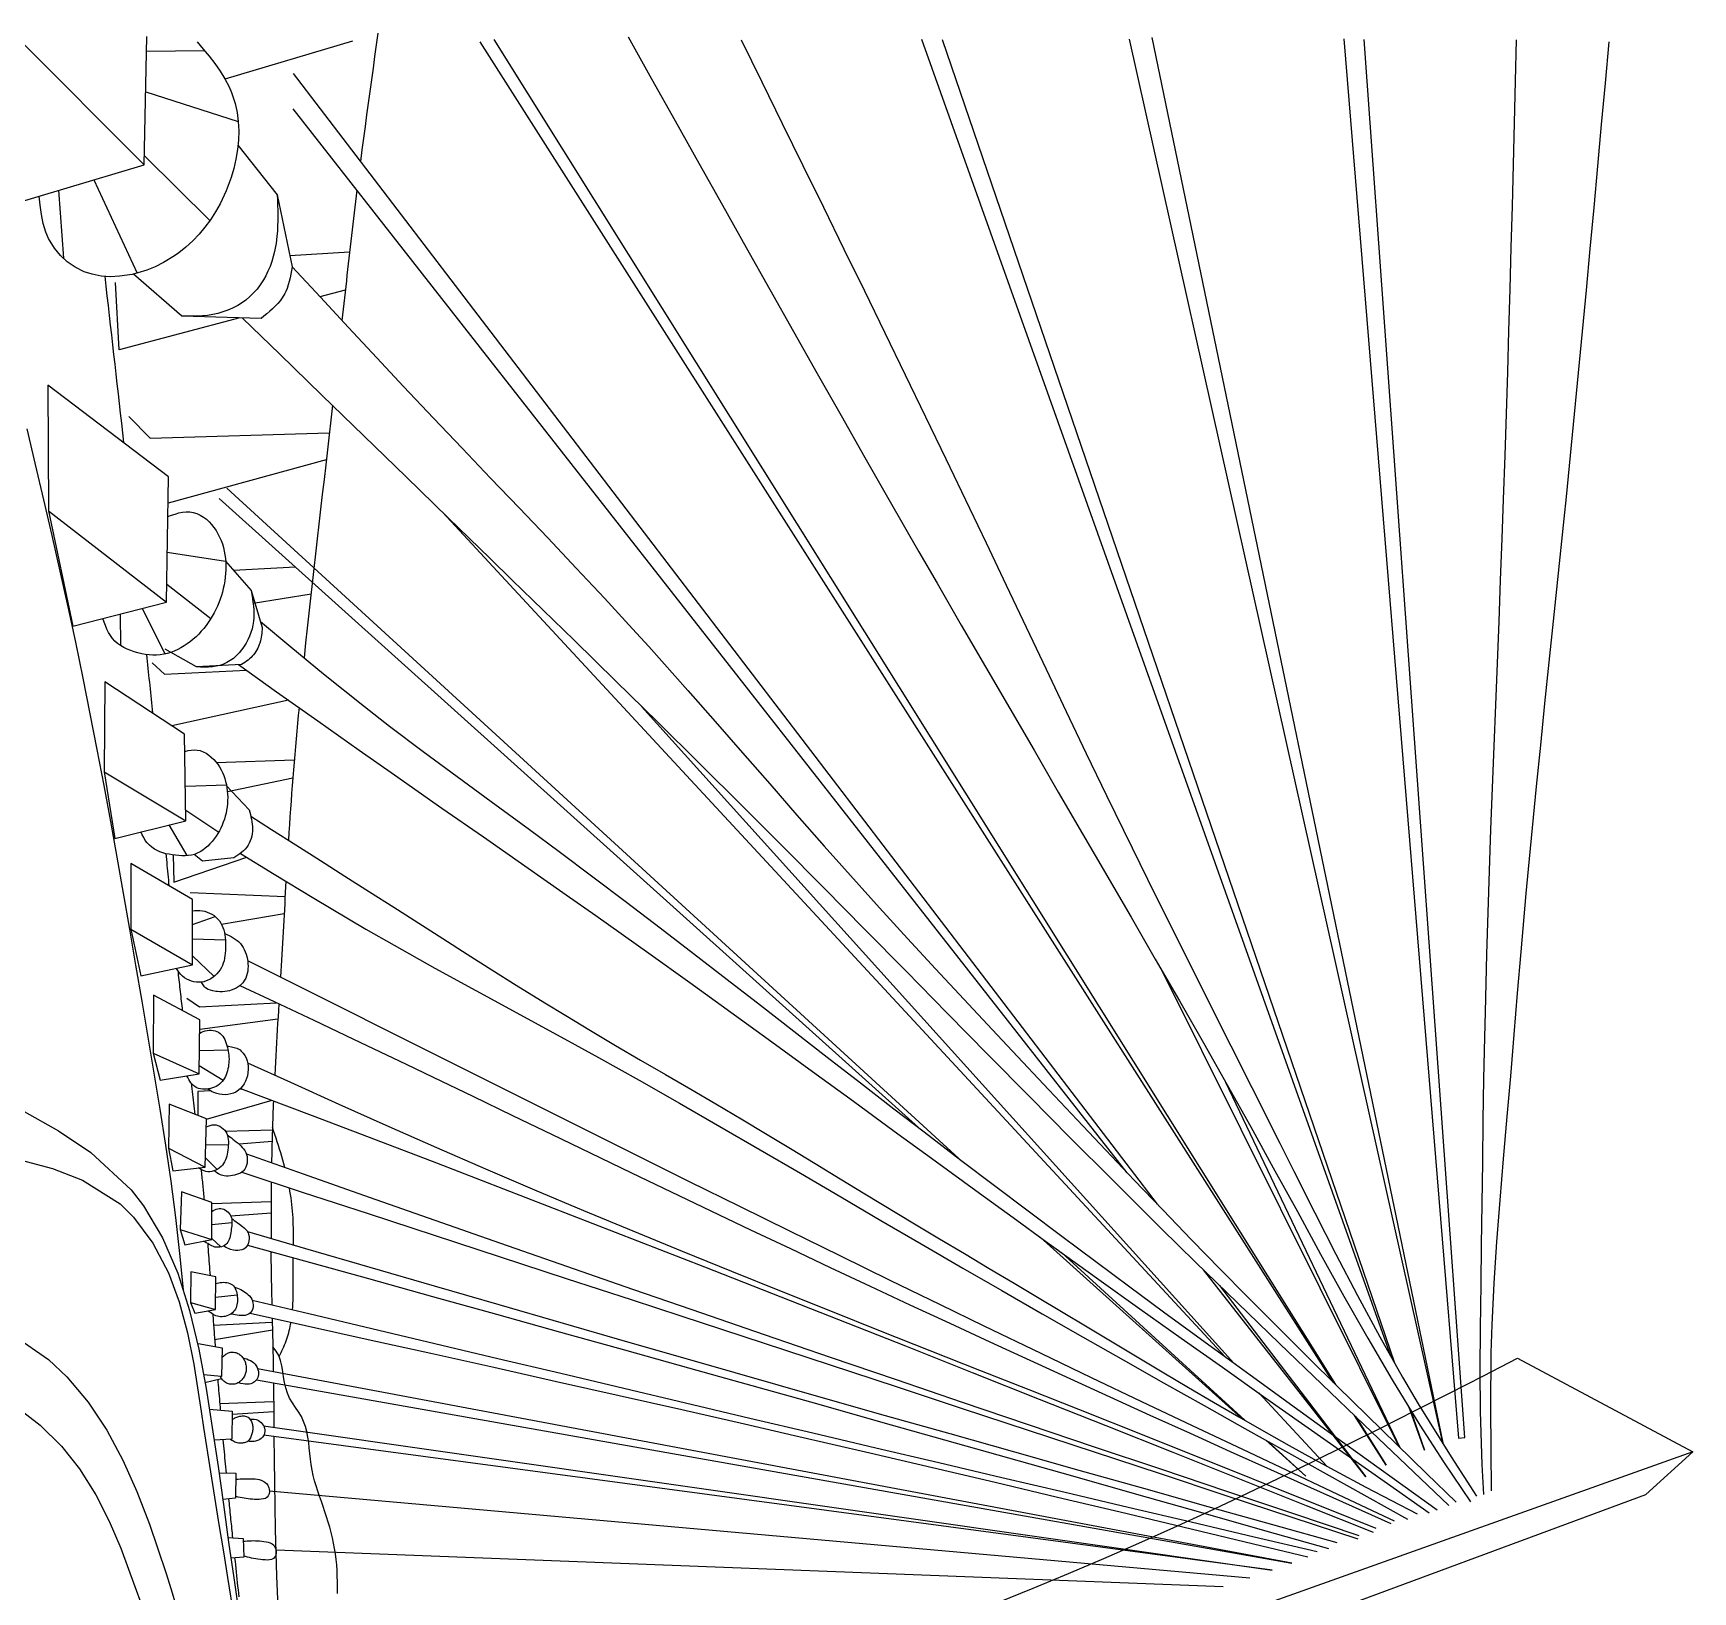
# Model space of a CAD drawing. Header units: millimetres. Extents: x 0 to 122, y 0 to 188.
# Drawn here: x 46 to 121.7, y 116.8 to 187.8 of the extents above; entities that cross this region are included whole.
import ezdxf

# ---------------------------------------------------------------- set-up
doc = ezdxf.new("R2010")
doc.units = ezdxf.units.MM

msp = doc.modelspace()

# ---------------------------------------------------------------- linework, layer by layer
for points in [[(51.105, 181.834), (51.218, 187.675)], [(61.755, 187.826), (61.681, 187.295), (61.607, 186.763), (61.534, 186.231), (61.46, 185.699), (61.387, 185.167), (61.314, 184.636), (61.242, 184.104), (61.171, 183.572), (61.1, 183.039), (61.03, 182.507), (60.961, 181.975)], [(73.16, 187.668), (74.234, 185.747), (75.309, 183.826), (76.384, 181.906), (77.461, 179.986), (78.538, 178.067), (79.617, 176.149), (80.698, 174.231), (81.781, 172.315), (82.867, 170.401), (83.956, 168.488), (85.048, 166.577), (86.419, 164.188), (87.242, 162.761), (88.344, 160.856), (89.449, 158.952), (90.556, 157.049), (91.663, 155.148), (92.772, 153.246), (93.88, 151.344), (94.454, 150.358), (96.091, 147.539), (97.193, 145.634), (98.29, 143.726), (99.382, 141.815), (100.466, 139.9), (101.543, 137.98), (102.57, 136.125), (103.668, 134.122), (104.725, 132.19), (105.792, 130.264), (106.877, 128.349), (107.991, 126.451), (109.257, 124.394), (110.336, 122.728), (111.556, 120.896)], [(97.036, 187.634), (110.292, 123.59), (96.02, 187.559)], [(42.502, 187.483), (43.762, 179.641), (51.105, 181.834), (45.406, 187.537)], [(53.513, 187.429), (53.789, 187.103), (54.06, 186.774), (54.319, 186.441), (54.561, 186.101), (54.781, 185.75), (54.973, 185.388), (55.086, 185.128), (55.253, 184.619), (55.339, 184.214), (55.39, 183.799), (55.409, 183.377), (55.397, 182.95), (55.356, 182.52), (55.286, 182.092), (55.189, 181.667), (55.067, 181.248), (54.844, 180.648), (54.753, 180.438), (54.563, 180.052), (54.352, 179.68), (54.121, 179.324), (53.871, 178.985), (53.601, 178.664), (53.312, 178.362), (53.004, 178.08), (52.679, 177.82), (52.485, 177.682), (51.978, 177.37), (51.604, 177.184), (51.216, 177.026), (50.815, 176.899), (50.549, 176.834), (49.983, 176.747), (49.559, 176.73), (49.139, 176.759), (48.726, 176.838), (48.371, 176.955), (47.949, 177.166), (47.597, 177.41), (47.281, 177.699), (47.007, 178.025), (46.738, 178.469), (46.614, 178.759), (46.496, 179.156), (46.414, 179.565), (46.358, 179.983), (46.314, 180.406)], [(51.205, 187.014), (53.845, 187.035)], [(54.786, 185.74), (60.617, 187.485)], [(105.307, 126.346), (66.42, 187.43)], [(67.043, 187.538), (105.412, 126.242)], [(78.311, 187.523), (79.251, 185.617), (80.19, 183.711), (81.128, 181.804), (82.065, 179.897), (83.001, 177.989), (83.935, 176.08), (84.866, 174.17), (85.796, 172.259), (86.722, 170.346), (87.645, 168.432), (88.724, 166.182), (89.48, 164.598), (90.393, 162.679), (91.305, 160.759), (92.217, 158.839), (93.131, 156.921), (94.048, 155.004), (94.971, 153.09), (96.134, 150.702), (96.837, 149.272), (97.782, 147.369), (98.732, 145.469), (99.685, 143.57), (100.642, 141.673), (101.598, 139.774), (102.871, 137.243), (103.507, 135.974), (104.462, 134.073), (105.427, 132.178), (106.411, 130.294), (107.421, 128.424), (108.467, 126.575), (109.178, 125.37), (110.683, 122.951), (111.832, 121.162)], [(107.938, 127.511), (86.554, 187.536)], [(87.484, 187.539), (108.094, 127.235)], [(105.792, 187.567), (111.007, 123.792), (111.295, 123.824), (106.715, 187.534)], [(113.642, 187.529), (113.596, 185.634), (113.549, 183.74), (113.502, 181.845), (113.454, 179.951), (113.405, 178.057), (113.353, 176.162), (113.3, 174.268), (113.244, 172.374), (113.186, 170.479), (113.124, 168.585), (113.055, 166.569), (112.99, 164.797), (112.919, 162.904), (112.845, 161.01), (112.771, 159.116), (112.696, 157.222), (112.621, 155.329), (112.549, 153.435), (112.479, 151.541), (112.412, 149.647), (112.349, 147.753), (112.292, 145.859), (112.223, 143.209), (112.197, 142.071), (112.16, 140.177), (112.128, 138.282), (112.1, 136.388), (112.074, 134.493), (112.05, 132.597), (112.027, 130.819), (112.003, 128.806), (111.992, 126.91), (112.005, 125.015), (112.076, 122.592), (112.147, 121.229)], [(117.863, 187.432), (117.693, 185.545), (117.523, 183.659), (117.351, 181.773), (117.179, 179.888), (117.006, 178.002), (116.83, 176.116), (116.653, 174.231), (116.474, 172.345), (116.292, 170.46), (116.107, 168.576), (115.918, 166.691), (115.818, 165.701), (115.531, 162.923), (115.334, 161.039), (115.137, 159.156), (114.94, 157.272), (114.746, 155.388), (114.555, 153.504), (114.369, 151.62), (114.19, 149.735), (114.087, 148.617), (113.853, 145.963), (113.693, 144.076), (113.536, 142.189), (113.378, 140.302), (113.221, 138.46), (113.054, 136.526), (112.894, 134.638), (112.748, 132.749), (112.624, 130.859), (112.531, 128.968), (112.49, 127.693), (112.465, 125.183), (112.48, 123.289), (112.509, 121.394)], [(57.893, 185.988), (97.282, 134.468)], [(51.169, 185.156), (55.39, 183.804)], [(95.916, 135.896), (57.886, 184.382)], [(55.375, 182.72), (57.168, 180.463), (57.851, 177.186)], [(51.113, 182.242), (54.094, 179.287)], [(48.81, 181.149), (50.784, 176.891)], [(47.201, 180.668), (47.425, 177.567)], [(57.168, 180.463), (57.176, 180.226), (57.184, 179.99), (57.19, 179.753), (57.193, 179.517), (57.191, 179.281), (57.185, 179.045), (57.172, 178.81), (57.153, 178.575), (57.111, 178.24), (57.089, 178.107), (57.042, 177.875), (56.985, 177.644), (56.917, 177.417), (56.837, 177.193), (56.745, 176.975), (56.64, 176.762), (56.541, 176.587), (56.39, 176.357), (56.244, 176.168), (56.086, 175.989), (55.917, 175.821), (55.736, 175.667), (55.544, 175.526), (55.373, 175.418), (55.133, 175.292), (54.914, 175.199), (54.69, 175.121), (54.46, 175.057), (54.227, 175.006), (53.991, 174.969), (53.754, 174.944), (53.607, 174.934), (53.281, 174.926), (53.045, 174.928), (52.81, 174.934)], [(60.797, 180.671), (60.765, 180.413), (60.733, 180.155), (60.702, 179.898), (60.671, 179.64), (60.641, 179.382), (60.61, 179.124), (60.58, 178.866), (60.55, 178.607), (60.521, 178.349), (60.491, 178.091), (60.462, 177.833), (60.432, 177.575), (60.403, 177.317), (60.374, 177.059), (60.345, 176.8), (60.317, 176.542), (60.288, 176.284), (60.259, 176.026), (60.23, 175.768), (60.202, 175.509), (60.173, 175.251), (60.144, 174.993), (60.115, 174.735)], [(57.745, 177.693), (60.465, 177.859)], [(57.851, 177.186), (57.822, 177.016), (57.791, 176.847), (57.756, 176.679), (57.717, 176.515), (57.671, 176.354), (57.617, 176.198), (57.553, 176.048), (57.509, 175.96), (57.391, 175.766), (57.294, 175.635), (57.187, 175.509), (57.073, 175.387), (56.951, 175.269), (56.825, 175.154), (56.695, 175.042), (56.561, 174.93), (56.427, 174.82)], [(57.851, 177.186), (59.131, 175.798), (60.413, 174.413), (61.699, 173.031), (62.919, 171.73), (64.288, 170.284), (65.59, 168.917), (66.895, 167.553), (68.199, 166.189), (69.501, 164.822), (70.798, 163.451), (72.087, 162.073), (73.367, 160.685), (74.102, 159.877), (75.888, 157.877), (77.134, 156.459), (78.375, 155.037), (79.614, 153.613), (80.855, 152.19), (82.101, 150.772), (82.896, 149.877), (84.621, 147.962), (85.895, 146.57), (87.176, 145.183), (88.462, 143.802), (89.752, 142.424), (90.681, 141.435), (92.338, 139.673), (93.633, 138.3), (94.931, 136.93), (96.233, 135.563), (97.539, 134.2), (98.85, 132.842), (100.167, 131.491), (101.365, 130.273), (102.822, 128.808), (104.16, 127.477), (105.504, 126.151), (106.851, 124.83), (108.202, 123.512), (109.555, 122.195), (110.909, 120.88)], [(49.304, 176.747), (49.354, 176.302), (49.404, 175.856), (49.455, 175.41), (49.505, 174.965), (49.556, 174.519), (49.606, 174.073), (49.657, 173.627), (49.707, 173.182), (49.758, 172.736), (49.808, 172.29), (49.858, 171.844), (49.909, 171.399), (49.959, 170.953), (50.009, 170.507), (50.06, 170.062), (50.11, 169.616), (50.16, 169.17)], [(55.458, 174.85), (49.96, 173.399), (49.787, 176.468)], [(56.427, 174.82), (52.81, 174.934), (50.617, 176.85)], [(60.27, 176.121), (59.115, 175.816)], [(55.587, 174.846), (57.29, 173.192), (59.205, 171.331), (61.121, 169.47), (63.037, 167.609), (64.952, 165.748), (66.867, 163.886), (67.878, 162.903), (70.696, 160.161), (72.607, 158.295), (74.515, 156.425), (76.417, 154.551), (78.389, 152.593), (80.2, 150.779), (82.082, 148.883), (83.958, 146.983), (85.832, 145.079), (87.705, 143.174), (89.578, 141.27), (91.454, 139.369), (93.334, 137.472), (95.221, 135.582), (97.477, 133.342), (99.019, 131.827), (100.932, 129.963), (102.853, 128.107), (104.78, 126.257), (106.711, 124.411), (108.645, 122.569), (110.58, 120.728)], [(46.707, 171.789), (46.747, 166.065), (52.118, 161.89), (52.212, 167.614), (46.707, 171.789)], [(50.408, 170.364), (51.372, 169.364), (59.54, 169.618)], [(59.682, 170.869), (59.605, 170.192), (59.528, 169.516), (59.452, 168.839), (59.375, 168.163), (59.298, 167.486), (59.221, 166.81), (59.144, 166.133), (59.067, 165.457), (58.99, 164.78), (58.913, 164.103), (58.836, 163.427), (58.76, 162.75), (58.684, 162.073), (58.609, 161.396), (58.534, 160.719), (58.461, 160.042), (58.389, 159.365)], [(45.751, 169.794), (46.136, 168.176), (46.517, 166.558), (46.891, 164.937), (47.258, 163.316), (47.617, 161.692), (47.965, 160.067), (48.303, 158.439), (48.631, 156.809), (48.949, 155.178), (49.258, 153.544), (49.56, 151.909), (49.855, 150.273), (50.144, 148.636), (50.429, 146.997), (50.711, 145.358), (50.99, 143.718), (51.268, 142.078), (51.545, 140.438), (51.815, 138.797), (52.074, 137.154), (52.314, 135.509), (52.529, 133.861), (52.714, 132.208), (52.875, 130.554)], [(59.4, 168.383), (52.192, 166.407)], [(86.395, 137.952), (54.519, 166.629)], [(54.873, 167.087), (88.241, 136.541)], [(46.747, 166.065), (47.855, 160.81), (52.118, 161.89)], [(52.182, 165.799), (52.35, 165.858), (52.517, 165.913), (52.684, 165.961), (52.85, 165.997), (53.015, 166.017), (53.178, 166.016), (53.339, 165.991), (53.498, 165.941), (53.651, 165.868), (53.798, 165.778), (53.935, 165.674), (54.061, 165.56), (54.177, 165.435), (54.283, 165.303), (54.379, 165.162), (54.464, 165.016), (54.54, 164.864), (54.607, 164.709), (54.664, 164.55), (54.711, 164.388), (54.75, 164.223), (54.781, 164.057), (54.803, 163.888), (54.817, 163.719), (54.823, 163.548), (54.821, 163.377), (54.812, 163.206), (54.796, 163.035), (54.773, 162.864), (54.744, 162.694), (54.708, 162.525), (54.666, 162.359), (54.618, 162.194), (54.564, 162.031), (54.504, 161.87), (54.438, 161.712), (54.366, 161.557), (54.289, 161.405), (54.205, 161.256), (54.116, 161.11), (54.022, 160.969), (53.921, 160.831), (53.816, 160.698), (53.704, 160.569), (53.588, 160.445), (53.466, 160.325), (53.338, 160.211), (53.205, 160.102), (53.068, 160), (52.925, 159.904), (52.779, 159.816), (52.628, 159.737), (52.474, 159.667), (52.317, 159.607), (52.156, 159.559), (51.994, 159.522), (51.829, 159.497), (51.662, 159.485), (51.494, 159.484), (51.326, 159.494), (51.157, 159.514), (50.988, 159.544), (50.819, 159.584), (50.652, 159.632), (50.487, 159.689), (50.327, 159.755), (50.173, 159.831), (50.027, 159.918), (49.891, 160.016), (49.768, 160.125), (49.658, 160.247), (49.562, 160.38), (49.479, 160.522), (49.405, 160.673), (49.338, 160.83), (49.277, 160.991), (49.22, 161.156)], [(100.384, 127.505), (64.701, 165.992)], [(52.156, 164.169), (54.812, 163.773)], [(54.812, 163.773), (55.971, 162.422), (56.484, 160.74)], [(55.169, 163.356), (57.992, 163.505)], [(52.132, 162.712), (54.142, 161.152)], [(55.971, 162.422), (56.002, 162.246), (56.032, 162.07), (56.058, 161.894), (56.079, 161.718), (56.094, 161.543), (56.101, 161.369), (56.099, 161.194), (56.085, 161.025), (56.058, 160.848), (56.02, 160.677), (55.969, 160.508), (55.906, 160.342), (55.832, 160.18), (55.747, 160.022), (55.601, 159.8), (55.544, 159.724), (55.427, 159.585), (55.301, 159.455), (55.166, 159.337), (55.023, 159.232), (54.873, 159.142), (54.69, 159.059), (54.552, 159.014), (54.384, 158.977), (54.211, 158.953), (54.035, 158.941), (53.856, 158.938), (53.675, 158.94), (53.493, 158.945)], [(58.706, 162.268), (56.064, 161.841)], [(50.003, 161.354), (50.019, 159.924)], [(51.006, 161.608), (52.051, 159.535)], [(56.484, 160.74), (56.476, 160.652), (56.468, 160.564), (56.459, 160.477), (56.448, 160.39), (56.435, 160.303), (56.419, 160.217), (56.399, 160.131), (56.37, 160.028), (56.348, 159.962), (56.315, 159.88), (56.279, 159.799), (56.237, 159.72), (56.192, 159.644), (56.142, 159.57), (56.088, 159.499), (56.03, 159.433), (55.971, 159.372), (55.904, 159.311), (55.836, 159.256), (55.765, 159.204), (55.692, 159.155), (55.619, 159.106), (55.544, 159.059)], [(56.399, 161.021), (57.785, 159.863), (59.269, 158.639), (61.137, 157.141), (62.285, 156.252), (63.821, 155.094), (65.368, 153.951), (66.921, 152.815), (68.67, 151.534), (70.02, 150.533), (71.56, 149.38), (73.094, 148.219), (74.623, 147.052), (76.149, 145.88), (77.671, 144.704), (79.192, 143.526), (80.712, 142.346), (82.231, 141.167), (83.752, 139.989), (85.275, 138.813), (86.652, 137.754), (88.329, 136.473), (89.862, 135.311), (91.398, 134.152), (92.937, 132.998), (94.479, 131.849), (96.025, 130.703), (97.573, 129.562), (99.125, 128.424), (100.678, 127.29), (101.518, 126.679), (103.793, 125.031), (105.353, 123.906), (106.915, 122.782), (108.478, 121.66), (110.041, 120.539)], [(55.544, 159.059), (53.493, 158.945), (52.054, 159.756)], [(51.209, 159.508), (51.225, 159.351), (51.241, 159.195), (51.257, 159.038), (51.273, 158.881), (51.289, 158.725), (51.305, 158.568), (51.32, 158.412), (51.336, 158.255), (51.352, 158.098), (51.367, 157.942), (51.383, 157.785), (51.399, 157.629), (51.414, 157.472), (51.43, 157.315), (51.445, 157.159), (51.46, 157.002), (51.476, 156.845)], [(51.461, 159.138), (52.027, 158.615), (55.758, 158.792)], [(55.394, 159.05), (57.135, 157.816), (59.015, 156.485), (60.897, 155.158), (62.506, 154.029), (64.672, 152.517), (66.563, 151.202), (68.454, 149.887), (70.342, 148.567), (71.687, 147.622), (74.103, 145.907), (75.975, 144.565), (77.843, 143.218), (79.708, 141.866), (81.571, 140.51), (83.432, 139.153), (85.292, 137.795), (87.153, 136.437), (89.015, 135.081), (90.88, 133.728), (92.083, 132.859), (94.618, 131.037), (96.493, 129.698), (98.37, 128.363), (100.25, 127.031), (102.131, 125.703), (104.014, 124.376), (105.899, 123.051), (107.784, 121.728), (109.669, 120.404)], [(49.306, 158.267), (49.277, 154.17), (53, 151.937), (52.945, 155.882), (49.306, 158.267)], [(57.681, 157.43), (52.368, 156.261)], [(58.159, 157.091), (58.125, 156.736), (58.091, 156.381), (58.058, 156.026), (58.026, 155.671), (57.995, 155.316), (57.964, 154.961), (57.934, 154.606), (57.904, 154.251), (57.875, 153.895), (57.848, 153.54), (57.82, 153.185), (57.794, 152.829), (57.769, 152.474), (57.744, 152.118), (57.72, 151.762), (57.697, 151.407), (57.675, 151.051)], [(73.775, 157.15), (100.773, 127.221)], [(52.956, 155.099), (53.099, 155.134), (53.242, 155.158), (53.382, 155.168), (53.522, 155.16), (53.659, 155.13), (53.792, 155.08), (53.921, 155.013), (54.045, 154.931), (54.161, 154.837), (54.269, 154.733), (54.368, 154.623), (54.457, 154.508), (54.537, 154.387), (54.608, 154.262), (54.671, 154.133), (54.726, 154), (54.773, 153.864), (54.813, 153.725), (54.846, 153.584), (54.872, 153.441), (54.891, 153.297), (54.902, 153.152), (54.907, 153.006), (54.905, 152.86), (54.897, 152.714), (54.882, 152.569), (54.86, 152.425), (54.832, 152.282), (54.797, 152.142), (54.756, 152.003), (54.709, 151.867), (54.656, 151.734), (54.596, 151.603), (54.529, 151.475), (54.457, 151.35), (54.378, 151.229), (54.292, 151.11), (54.2, 150.995), (54.101, 150.884), (53.997, 150.779), (53.886, 150.682), (53.77, 150.594), (53.648, 150.517), (53.521, 150.452), (53.388, 150.403), (53.252, 150.368), (53.111, 150.348), (52.968, 150.34), (52.822, 150.342), (52.675, 150.351), (52.529, 150.366), (52.382, 150.385), (52.238, 150.407), (52.095, 150.435), (51.956, 150.471), (51.82, 150.516), (51.69, 150.573), (51.564, 150.643), (51.446, 150.726), (51.336, 150.821), (51.237, 150.927), (51.152, 151.043), (51.078, 151.166), (51.013, 151.294), (50.954, 151.425)], [(54.392, 154.593), (57.942, 154.709)], [(49.277, 154.17), (49.77, 151.129), (53, 151.937)], [(57.874, 153.877), (54.894, 153.256)], [(52.978, 153.516), (54.849, 153.571)], [(54.858, 153.521), (55.88, 152.427)], [(52.994, 152.411), (54.497, 151.419)], [(55.88, 152.427), (55.911, 152.321), (55.94, 152.215), (55.968, 152.108), (55.993, 152.001), (56.013, 151.894), (56.029, 151.786), (56.039, 151.678), (56.04, 151.535), (56.036, 151.458), (56.022, 151.347), (56.001, 151.237), (55.971, 151.129), (55.933, 151.023), (55.888, 150.921), (55.834, 150.824), (55.774, 150.732), (55.702, 150.642), (55.63, 150.569), (55.548, 150.497), (55.462, 150.431), (55.371, 150.368), (55.279, 150.308), (55.185, 150.25)], [(55.96, 152.138), (56.902, 151.541), (58.019, 150.832), (59.136, 150.124), (60.252, 149.414), (61.368, 148.704), (62.483, 147.993), (63.789, 147.159), (64.712, 146.567), (65.826, 145.855), (66.942, 145.145), (68.062, 144.44), (69.358, 143.636), (70.315, 143.054), (71.449, 142.375), (72.588, 141.701), (73.729, 141.032), (74.871, 140.365), (76.014, 139.698), (77.155, 139.03), (78.39, 138.301), (79.43, 137.679), (80.563, 136.997), (81.694, 136.311), (82.824, 135.623), (83.954, 134.936), (85.489, 134.006), (86.218, 133.567), (87.352, 132.887), (88.488, 132.21), (89.625, 131.533), (90.762, 130.857), (91.898, 130.181), (92.833, 129.622), (94.169, 128.822), (95.303, 128.141), (96.438, 127.461), (97.574, 126.783), (98.712, 126.107), (99.852, 125.436), (100.995, 124.771), (102.142, 124.112), (103.294, 123.462), (104.45, 122.821), (105.373, 122.321), (106.782, 121.573), (107.955, 120.961), (109.13, 120.353)], [(52.228, 151.744), (53.047, 150.345)], [(50.49, 149.988), (50.49, 147.001), (53.31, 145.363), (53.296, 148.35), (50.49, 149.988)], [(52.087, 150.437), (52.1, 150.304), (52.113, 150.171), (52.126, 150.038), (52.139, 149.904), (52.152, 149.771), (52.165, 149.638), (52.178, 149.505), (52.191, 149.372), (52.204, 149.238), (52.217, 149.105), (52.231, 148.972)], [(52.426, 150.379), (52.455, 149.13), (55.78, 150.27)], [(55.185, 150.25), (53.762, 150.09), (53.372, 150.398)], [(55.487, 150.451), (57.023, 149.507), (58.837, 148.404), (61.205, 147.002), (62.501, 146.259), (64.354, 145.224), (66.216, 144.203), (68.082, 143.189), (70.725, 141.746), (71.806, 141.147), (73.658, 140.109), (75.504, 139.06), (77.345, 138.003), (79.183, 136.939), (81.018, 135.87), (82.851, 134.798), (84.684, 133.726), (86.517, 132.656), (88.416, 131.553), (90.192, 130.527), (92.033, 129.47), (93.877, 128.418), (95.723, 127.369), (97.572, 126.324), (99.422, 125.282), (101.273, 124.243), (103.126, 123.206), (104.98, 122.17), (106.834, 121.135), (108.688, 120.101)], [(57.564, 149.178), (57.549, 148.922), (57.535, 148.665), (57.52, 148.409), (57.506, 148.152), (57.492, 147.896), (57.478, 147.639), (57.463, 147.383), (57.449, 147.126), (57.435, 146.869), (57.42, 146.613), (57.406, 146.356), (57.391, 146.1), (57.376, 145.843), (57.361, 145.587), (57.346, 145.33), (57.331, 145.074), (57.315, 144.817)], [(53.195, 148.672), (57.525, 148.491)], [(53.299, 147.836), (53.413, 147.846), (53.527, 147.85), (53.641, 147.847), (53.754, 147.834), (53.866, 147.811), (53.976, 147.776), (54.084, 147.731), (54.187, 147.675), (54.284, 147.611), (54.374, 147.538), (54.456, 147.458), (54.528, 147.37), (54.59, 147.276), (54.643, 147.177), (54.688, 147.072), (54.725, 146.964), (54.755, 146.851), (54.778, 146.736), (54.795, 146.618), (54.806, 146.499), (54.812, 146.379), (54.815, 146.258), (54.813, 146.138), (54.808, 146.019), (54.799, 145.901), (54.785, 145.785), (54.766, 145.671), (54.74, 145.559), (54.708, 145.45), (54.668, 145.345), (54.619, 145.242), (54.561, 145.143), (54.494, 145.049), (54.418, 144.96), (54.333, 144.877), (54.242, 144.802), (54.144, 144.736), (54.041, 144.68), (53.934, 144.634), (53.824, 144.602), (53.711, 144.582), (53.596, 144.576), (53.481, 144.582), (53.367, 144.6), (53.255, 144.629), (53.146, 144.669), (53.041, 144.719), (52.942, 144.779), (52.851, 144.849), (52.77, 144.928), (52.698, 145.016), (52.635, 145.11), (52.576, 145.209)], [(53.302, 147.207), (54.33, 147.574)], [(57.481, 147.7), (54.623, 147.214)], [(50.49, 147.001), (50.944, 144.867), (53.31, 145.363)], [(54.766, 146.796), (54.771, 146.794), (54.873, 146.75), (54.972, 146.704), (55.069, 146.655), (55.163, 146.603), (55.252, 146.546), (55.337, 146.482), (55.4, 146.427), (55.487, 146.336), (55.552, 146.252), (55.611, 146.162), (55.663, 146.067), (55.708, 145.967), (55.747, 145.863), (55.778, 145.755), (55.81, 145.606), (55.821, 145.533), (55.833, 145.419), (55.836, 145.305), (55.832, 145.191), (55.82, 145.08), (55.798, 144.971), (55.768, 144.866), (55.729, 144.765), (55.679, 144.67), (55.596, 144.553), (55.55, 144.502), (55.47, 144.43), (55.382, 144.365), (55.288, 144.309), (55.189, 144.262), (55.061, 144.214), (54.984, 144.192), (54.879, 144.169), (54.773, 144.154), (54.666, 144.147), (54.557, 144.146), (54.448, 144.152), (54.366, 144.161), (54.227, 144.183), (54.12, 144.21), (54.019, 144.249), (53.902, 144.321), (53.85, 144.37), (53.784, 144.453), (53.725, 144.545), (53.705, 144.582)], [(53.305, 146.55), (54.804, 146.515)], [(53.308, 145.783), (54.291, 144.843)], [(55.816, 145.57), (57.721, 144.614), (59.998, 143.471), (62.275, 142.329), (64.553, 141.187), (66.831, 140.047), (69.109, 138.908), (71.389, 137.771), (74.244, 136.35), (75.951, 135.503), (78.234, 134.372), (80.518, 133.245), (82.805, 132.121), (85.093, 131.001), (87.383, 129.886), (89.373, 128.922), (91.971, 127.671), (94.269, 126.571), (96.568, 125.474), (98.869, 124.381), (101.171, 123.291), (103.475, 122.203), (105.779, 121.116), (108.083, 120.029)], [(52.632, 145.116), (52.644, 145.008), (52.656, 144.901), (52.667, 144.793), (52.68, 144.685), (52.692, 144.578), (52.704, 144.47), (52.716, 144.363), (52.728, 144.255), (52.74, 144.148), (52.753, 144.04), (52.765, 143.933), (52.777, 143.825), (52.79, 143.718), (52.802, 143.611), (52.815, 143.503), (52.827, 143.396), (52.84, 143.288)], [(108.313, 123.404), (97.499, 145.102)], [(51.53, 143.987), (51.503, 141.346), (53.6, 140.4), (53.642, 142.861), (51.53, 143.987)], [(53.051, 143.848), (53.624, 143.45), (57.135, 143.641)], [(55.463, 144.424), (57.019, 143.695), (58.835, 142.842), (60.65, 141.985), (63.042, 140.848), (64.273, 140.257), (66.081, 139.385), (67.887, 138.51), (69.693, 137.635), (71.429, 136.795), (73.308, 135.889), (75.118, 135.021), (76.929, 134.157), (78.742, 133.296), (80.557, 132.438), (82.372, 131.583), (84.19, 130.731), (86.009, 129.882), (87.829, 129.037), (89.651, 128.194), (91.474, 127.354), (93.298, 126.517), (95.123, 125.683), (96.95, 124.851), (98.778, 124.022), (100.607, 123.196), (102.437, 122.372), (104.269, 121.551), (105.291, 121.093), (107.934, 119.914)], [(57.24, 143.591), (57.221, 143.296), (57.203, 143.001), (57.185, 142.706), (57.167, 142.411), (57.149, 142.115), (57.132, 141.82), (57.115, 141.525), (57.098, 141.23), (57.081, 140.935), (57.065, 140.64), (57.05, 140.344)], [(53.631, 142.258), (53.712, 142.296), (53.795, 142.33), (53.879, 142.358), (53.966, 142.378), (54.056, 142.39), (54.149, 142.392), (54.241, 142.384), (54.33, 142.366), (54.416, 142.337), (54.496, 142.298), (54.567, 142.248), (54.63, 142.187), (54.686, 142.118), (54.734, 142.042), (54.777, 141.96), (54.814, 141.875), (54.845, 141.786), (54.873, 141.696), (54.897, 141.607), (54.918, 141.518), (54.936, 141.429), (54.949, 141.341), (54.959, 141.253), (54.966, 141.164), (54.968, 141.076), (54.967, 140.987), (54.961, 140.898), (54.952, 140.808), (54.938, 140.717), (54.92, 140.627), (54.897, 140.537), (54.87, 140.448), (54.838, 140.362), (54.801, 140.278), (54.758, 140.198), (54.71, 140.122), (54.657, 140.051), (54.597, 139.986), (54.532, 139.926), (54.46, 139.874), (54.383, 139.828), (54.302, 139.789), (54.217, 139.757), (54.129, 139.732), (54.038, 139.715), (53.946, 139.704), (53.852, 139.7), (53.76, 139.705), (53.669, 139.718), (53.581, 139.74), (53.498, 139.772), (53.42, 139.815), (53.349, 139.868), (53.286, 139.931), (53.229, 140), (53.177, 140.075), (53.131, 140.151), (53.088, 140.23), (53.047, 140.309)], [(57.197, 142.892), (53.634, 142.42)], [(53.618, 141.463), (54.924, 141.491)], [(54.881, 141.667), (54.952, 141.66), (55.082, 141.64), (55.207, 141.61), (55.324, 141.569), (55.469, 141.489), (55.529, 141.44), (55.613, 141.349), (55.685, 141.244), (55.744, 141.127), (55.79, 141), (55.822, 140.867), (55.84, 140.73), (55.844, 140.612), (55.833, 140.453), (55.808, 140.318), (55.77, 140.187), (55.718, 140.062), (55.655, 139.945), (55.58, 139.837), (55.493, 139.739), (55.396, 139.654), (55.272, 139.573), (55.173, 139.527), (55.049, 139.487), (54.921, 139.462), (54.79, 139.451), (54.658, 139.455), (54.528, 139.473), (54.413, 139.502), (54.283, 139.549), (54.168, 139.604), (54.057, 139.667), (53.99, 139.709)], [(51.503, 141.346), (51.836, 140.108), (53.6, 140.4)], [(53.606, 140.775), (54.709, 140.121)], [(55.812, 140.908), (57.765, 140.018), (59.98, 139.015), (62.109, 138.061), (64.424, 137.042), (66.655, 136.076), (68.891, 135.122), (71.132, 134.18), (73.377, 133.248), (75.627, 132.325), (77.879, 131.409), (80.135, 130.5), (82.392, 129.597), (84.652, 128.697), (86.912, 127.8), (89.173, 126.905), (91.435, 126.011), (93.696, 125.116), (96.743, 123.906), (98.215, 123.319), (100.473, 122.416), (102.729, 121.511), (104.985, 120.604), (107.241, 119.697)], [(53.242, 139.984), (53.258, 139.854), (53.274, 139.724), (53.29, 139.594), (53.306, 139.465), (53.321, 139.335), (53.337, 139.205), (53.353, 139.075), (53.368, 138.945), (53.384, 138.815), (53.399, 138.686), (53.415, 138.556)], [(100.392, 140.03), (108.337, 123.38)], [(54.117, 139.633), (53.552, 139.603)], [(53.552, 139.603), (53.552, 138.501)], [(55.564, 139.711), (55.454, 139.705)], [(55.492, 139.738), (58.754, 138.504), (61.362, 137.512), (64.424, 136.341), (67.483, 135.164), (70.54, 133.982), (73.595, 132.794), (76.648, 131.602), (79.7, 130.405), (82.75, 129.204), (85.799, 128), (88.846, 126.793), (91.893, 125.584), (94.939, 124.372), (97.984, 123.159), (101.029, 121.944), (104.073, 120.728), (107.117, 119.512)], [(45.624, 138.683), (47.196, 137.811), (48.663, 136.825), (50.509, 135.114), (51.067, 134.394), (51.943, 132.923), (52.633, 131.319), (53.17, 129.616), (53.589, 127.85), (53.923, 126.056), (54.144, 124.68), (54.466, 122.515), (54.712, 120.782), (54.952, 119.061), (55.182, 117.431), (55.446, 115.616)], [(52.236, 139.024), (52.204, 137.013), (53.885, 136.146), (53.946, 138.345), (52.236, 139.024)], [(53.946, 138.342), (56.929, 139.195)], [(56.993, 139.17), (56.986, 139.004), (56.979, 138.838), (56.972, 138.672), (56.966, 138.506), (56.96, 138.34), (56.954, 138.174), (56.948, 138.008), (56.943, 137.842), (56.938, 137.676), (56.933, 137.509), (56.929, 137.343), (56.925, 137.177), (56.921, 137.011), (56.917, 136.845), (56.914, 136.679), (56.911, 136.513), (56.908, 136.346)], [(53.936, 137.986), (54.023, 138.024), (54.111, 138.055), (54.199, 138.075), (54.287, 138.083), (54.375, 138.076), (54.464, 138.052), (54.55, 138.014), (54.631, 137.964), (54.706, 137.903), (54.771, 137.834), (54.825, 137.758), (54.868, 137.678), (54.899, 137.593), (54.921, 137.504), (54.935, 137.413), (54.941, 137.319), (54.941, 137.223), (54.937, 137.127), (54.929, 137.03), (54.918, 136.934), (54.905, 136.839), (54.888, 136.745), (54.867, 136.654), (54.84, 136.565), (54.808, 136.479), (54.769, 136.396), (54.722, 136.318), (54.668, 136.245), (54.604, 136.177), (54.531, 136.115), (54.452, 136.06), (54.367, 136.014), (54.278, 135.978), (54.187, 135.953), (54.095, 135.94), (54.005, 135.941), (53.917, 135.956), (53.831, 135.984), (53.747, 136.02), (53.664, 136.064), (53.582, 136.112)], [(54.799, 137.795), (56.943, 137.854)], [(57.51, 136.135), (57.466, 136.302), (57.42, 136.47), (57.372, 136.637), (57.323, 136.804), (57.272, 136.971), (57.22, 137.138), (57.168, 137.305), (57.114, 137.472), (57.059, 137.638), (57.003, 137.805), (56.947, 137.971)], [(52.204, 137.013), (52.414, 135.98), (53.885, 136.146)], [(53.913, 137.167), (54.939, 137.178)], [(54.891, 137.615), (54.926, 137.59), (55.001, 137.535), (55.075, 137.479), (55.149, 137.423), (55.223, 137.365), (55.296, 137.306), (55.38, 137.236), (55.44, 137.184), (55.509, 137.12), (55.575, 137.052), (55.635, 136.98), (55.688, 136.904), (55.733, 136.821), (55.755, 136.767), (55.79, 136.637), (55.802, 136.538), (55.802, 136.437), (55.792, 136.337), (55.77, 136.24), (55.736, 136.148), (55.691, 136.064), (55.615, 135.969), (55.568, 135.929), (55.491, 135.879), (55.406, 135.839), (55.316, 135.808), (55.216, 135.781), (55.126, 135.762), (55.03, 135.748), (54.935, 135.74), (54.84, 135.74), (54.748, 135.749), (54.619, 135.781), (54.575, 135.799), (54.494, 135.841), (54.417, 135.892), (54.342, 135.949), (54.298, 135.986)], [(56.928, 137.312), (55.424, 137.198)], [(45.037, 136.588), (46.917, 136.089), (48.292, 135.554), (49.999, 134.471), (50.617, 133.867), (51.496, 132.692), (52.208, 131.336), (52.703, 130.013), (53.081, 128.606), (53.363, 127.173), (53.697, 125.015), (53.808, 124.281), (54.031, 122.839), (54.261, 121.4), (54.494, 119.963), (54.727, 118.527), (54.903, 117.443), (55.187, 115.652)], [(53.896, 136.567), (54.427, 136.047)], [(55.76, 136.75), (58.351, 135.839), (61.35, 134.785), (64.35, 133.733), (67.35, 132.683), (70.351, 131.636), (73.354, 130.593), (76.06, 129.657), (79.364, 128.52), (82.371, 127.491), (85.38, 126.466), (88.39, 125.445), (91.401, 124.427), (94.413, 123.411), (97.426, 122.398), (100.439, 121.386), (103.453, 120.375), (106.466, 119.365)], [(53.695, 136.048), (53.703, 135.966), (53.712, 135.885), (53.72, 135.804), (53.728, 135.722), (53.736, 135.641), (53.744, 135.559), (53.752, 135.478), (53.76, 135.397), (53.768, 135.315), (53.776, 135.234), (53.784, 135.152), (53.792, 135.071), (53.799, 134.989), (53.807, 134.908), (53.814, 134.827), (53.822, 134.745), (53.829, 134.664)], [(55.546, 135.914), (58.308, 135.013), (61.317, 134.031), (64.326, 133.049), (67.335, 132.066), (70.344, 131.082), (73.352, 130.098), (75.56, 129.374), (79.368, 128.125), (82.376, 127.137), (85.383, 126.148), (88.389, 125.158), (91.396, 124.168), (94.402, 123.176), (97.408, 122.185), (100.414, 121.193), (103.42, 120.2), (106.426, 119.208)], [(56.896, 135.474), (56.894, 135.24), (56.893, 135.005), (56.891, 134.771), (56.89, 134.537), (56.889, 134.303), (56.888, 134.068), (56.888, 133.834), (56.888, 133.6), (56.888, 133.366), (56.888, 133.131), (56.888, 132.897)], [(52.799, 135.018), (52.746, 133.308), (54.182, 132.858), (54.182, 134.542), (52.799, 135.018)], [(57.904, 132.602), (57.905, 132.758), (57.906, 132.913), (57.906, 133.067), (57.905, 133.222), (57.903, 133.376), (57.899, 133.53), (57.894, 133.683), (57.887, 133.837), (57.878, 133.99), (57.866, 134.142), (57.852, 134.295), (57.836, 134.447), (57.817, 134.599), (57.796, 134.751), (57.772, 134.903), (57.747, 135.054), (57.72, 135.205)], [(54.182, 134.133), (54.25, 134.171), (54.319, 134.206), (54.388, 134.234), (54.457, 134.254), (54.526, 134.265), (54.596, 134.265), (54.667, 134.252), (54.737, 134.228), (54.804, 134.193), (54.868, 134.149), (54.927, 134.097), (54.978, 134.04), (55.02, 133.978), (55.053, 133.913), (55.076, 133.846), (55.091, 133.776), (55.099, 133.704), (55.101, 133.63), (55.099, 133.555), (55.092, 133.478), (55.084, 133.4), (55.073, 133.321), (55.063, 133.241), (55.051, 133.162), (55.038, 133.083), (55.022, 133.006), (55.003, 132.931), (54.979, 132.86), (54.95, 132.793), (54.916, 132.731), (54.874, 132.675), (54.825, 132.626), (54.767, 132.584), (54.701, 132.55), (54.63, 132.524), (54.555, 132.507), (54.479, 132.499), (54.402, 132.5), (54.327, 132.511), (54.256, 132.532), (54.188, 132.56), (54.123, 132.594), (54.059, 132.63), (53.996, 132.668), (53.933, 132.706), (53.871, 132.745), (53.809, 132.784)], [(54.182, 134.49), (56.89, 134.583)], [(56.888, 134.058), (55.049, 133.921)], [(52.746, 133.308), (52.949, 132.612), (54.182, 132.858)], [(54.182, 133.535), (55.101, 133.62)], [(55.083, 133.816), (55.136, 133.778), (55.21, 133.724), (55.284, 133.671), (55.358, 133.617), (55.432, 133.562), (55.521, 133.494), (55.58, 133.449), (55.652, 133.39), (55.719, 133.326), (55.778, 133.257), (55.837, 133.154), (55.86, 133.092), (55.88, 132.997), (55.886, 132.898), (55.878, 132.799), (55.856, 132.702), (55.821, 132.612), (55.772, 132.532), (55.72, 132.474), (55.638, 132.416), (55.554, 132.381), (55.463, 132.36), (55.367, 132.351), (55.269, 132.355), (55.17, 132.368), (55.029, 132.404), (54.982, 132.42), (54.896, 132.456), (54.814, 132.497), (54.735, 132.542), (54.713, 132.556)], [(55.804, 133.212), (58.457, 132.442), (61.391, 131.59), (64.326, 130.739), (67.261, 129.89), (70.197, 129.042), (73.133, 128.196), (76.07, 127.352), (78.033, 126.79), (81.947, 125.674), (84.886, 124.839), (87.826, 124.006), (90.767, 123.175), (93.708, 122.346), (96.649, 121.518), (99.591, 120.691), (102.533, 119.865), (105.475, 119.039)], [(53.995, 132.669), (54.005, 132.536), (54.015, 132.404), (54.025, 132.271), (54.035, 132.138), (54.045, 132.006), (54.055, 131.873), (54.065, 131.741), (54.074, 131.608), (54.084, 131.475), (54.094, 131.343), (54.103, 131.21)], [(54.182, 132.895), (54.6, 132.517)], [(55.813, 132.599), (58.402, 131.881), (61.322, 131.071), (64.242, 130.261), (67.162, 129.45), (70.081, 128.637), (73.001, 127.824), (75.919, 127.008), (77.986, 126.43), (81.755, 125.372), (84.672, 124.551), (87.589, 123.728), (90.505, 122.904), (93.421, 122.079), (96.336, 121.253), (99.252, 120.426), (102.167, 119.598), (105.082, 118.771)], [(101.136, 124.69), (91.945, 132.958)], [(56.879, 132.303), (56.88, 132.083), (56.881, 131.862), (56.883, 131.642), (56.886, 131.421), (56.89, 131.201), (56.893, 130.98), (56.898, 130.76), (56.903, 130.539), (56.908, 130.319), (56.913, 130.098), (56.919, 129.878)], [(56.888, 132.3), (56.888, 132.296), (56.888, 132.291), (56.888, 132.286), (56.888, 132.281), (56.888, 132.276), (56.888, 132.272), (56.888, 132.267), (56.888, 132.262), (56.888, 132.257), (56.888, 132.252), (56.888, 132.248)], [(57.864, 129.653), (57.874, 129.791), (57.882, 129.929), (57.888, 130.067), (57.892, 130.206), (57.895, 130.345), (57.896, 130.485), (57.897, 130.625), (57.897, 130.765), (57.896, 130.905), (57.895, 131.045), (57.894, 131.185), (57.893, 131.325), (57.892, 131.464), (57.892, 131.604), (57.893, 131.743), (57.894, 131.882), (57.896, 132.021)], [(92.919, 132.258), (101.271, 124.612)], [(53.233, 131.384), (53.219, 129.981), (54.352, 129.669), (54.366, 131.158), (53.233, 131.384)], [(54.363, 130.842), (54.432, 130.861), (54.501, 130.877), (54.572, 130.89), (54.643, 130.898), (54.716, 130.902), (54.789, 130.9), (54.864, 130.891), (54.936, 130.876), (55.005, 130.853), (55.069, 130.823), (55.127, 130.784), (55.176, 130.736), (55.218, 130.68), (55.253, 130.618), (55.281, 130.551), (55.304, 130.479), (55.322, 130.405), (55.335, 130.329), (55.345, 130.252), (55.351, 130.175), (55.353, 130.099), (55.351, 130.024), (55.343, 129.951), (55.331, 129.879), (55.312, 129.81), (55.288, 129.744), (55.257, 129.681), (55.219, 129.622), (55.174, 129.567), (55.123, 129.517), (55.066, 129.472), (55.004, 129.433), (54.938, 129.399), (54.869, 129.372), (54.798, 129.351), (54.726, 129.337), (54.653, 129.33), (54.581, 129.331), (54.509, 129.339), (54.439, 129.354), (54.372, 129.376), (54.308, 129.404), (54.246, 129.439), (54.186, 129.477), (54.127, 129.52), (54.069, 129.564), (54.012, 129.609)], [(100.123, 130.752), (106.79, 122.03), (99.391, 131.465)], [(54.357, 130.227), (55.336, 130.324)], [(55.213, 130.686), (55.27, 130.666), (55.349, 130.635), (55.426, 130.603), (55.503, 130.568), (55.577, 130.53), (55.649, 130.489), (55.718, 130.443), (55.779, 130.398), (55.848, 130.338), (55.906, 130.278), (55.958, 130.211), (56.001, 130.138), (56.025, 130.082), (56.055, 129.97), (56.065, 129.879), (56.062, 129.788), (56.047, 129.701), (56.02, 129.62), (55.955, 129.519), (55.926, 129.491), (55.86, 129.447), (55.784, 129.416), (55.701, 129.396), (55.612, 129.386), (55.521, 129.384), (55.429, 129.39), (55.334, 129.401), (55.251, 129.416), (55.167, 129.435), (55.086, 129.456), (55.055, 129.465)], [(53.219, 129.981), (53.403, 129.499), (54.352, 129.669)], [(54.228, 129.45), (54.235, 129.363), (54.241, 129.276), (54.247, 129.19), (54.253, 129.103), (54.26, 129.016), (54.266, 128.929), (54.272, 128.842), (54.278, 128.756), (54.285, 128.669), (54.291, 128.582), (54.298, 128.495), (54.304, 128.408), (54.31, 128.322), (54.317, 128.235), (54.323, 128.148), (54.33, 128.061), (54.337, 127.974)], [(55.928, 129.494), (58.452, 128.935), (61.313, 128.301), (64.174, 127.666), (67.035, 127.028), (69.895, 126.389), (72.754, 125.745), (75.613, 125.098), (78.47, 124.447), (80.748, 123.923), (84.181, 123.128), (87.035, 122.46), (89.888, 121.789), (92.739, 121.114), (95.591, 120.436), (98.442, 119.756), (101.292, 119.075), (104.143, 118.393)], [(56.021, 130.091), (58.603, 129.478), (61.475, 128.797), (64.348, 128.116), (67.22, 127.435), (70.092, 126.755), (72.965, 126.075), (75.783, 125.409), (78.711, 124.717), (81.584, 124.04), (84.457, 123.362), (87.33, 122.685), (90.203, 122.009), (93.077, 121.333), (95.95, 120.657), (98.824, 119.982), (101.697, 119.307), (104.571, 118.631)], [(54.264, 128.949), (56.94, 129.093)], [(56.949, 128.727), (54.313, 128.285)], [(56.935, 129.271), (56.939, 129.127), (56.942, 128.984), (56.946, 128.84), (56.95, 128.696), (56.953, 128.553), (56.957, 128.409), (56.96, 128.266), (56.963, 128.122), (56.966, 127.978), (56.969, 127.835), (56.972, 127.691), (56.975, 127.548), (56.977, 127.404), (56.98, 127.26), (56.982, 127.117), (56.984, 126.973), (56.987, 126.83)], [(57.25, 127.52), (57.295, 127.608), (57.339, 127.697), (57.382, 127.786), (57.423, 127.875), (57.463, 127.964), (57.502, 128.054), (57.539, 128.145), (57.574, 128.236), (57.607, 128.327), (57.638, 128.42), (57.666, 128.512), (57.693, 128.606), (57.717, 128.7), (57.739, 128.794), (57.76, 128.889), (57.778, 128.984), (57.795, 129.08)], [(45.21, 128.448), (46.732, 127.381), (47.578, 126.588), (48.548, 125.435), (49.392, 124.164), (50.128, 122.799), (50.773, 121.364), (51.344, 119.886), (52.085, 117.683), (52.332, 116.897), (52.774, 115.419), (53.184, 113.948), (53.561, 112.477), (54.012, 110.517), (54.219, 109.509), (54.497, 108.005), (54.83, 105.825), (54.937, 104.974), (55.102, 103.454), (55.248, 101.932), (55.388, 100.41), (55.502, 99.223), (55.702, 97.368), (55.876, 95.849)], [(53.556, 128.106), (54.652, 127.921), (54.623, 126.611), (53.805, 126.689)], [(59.908, 116.727), (59.907, 116.988), (59.908, 117.251), (59.905, 117.512), (59.894, 117.77), (59.876, 118.025), (59.85, 118.277), (59.816, 118.526), (59.777, 118.772), (59.73, 119.016), (59.678, 119.258), (59.621, 119.498), (59.558, 119.737), (59.49, 119.974), (59.418, 120.21), (59.343, 120.445), (59.263, 120.68), (59.181, 120.914), (59.1, 121.149), (59.019, 121.384), (58.943, 121.621), (58.872, 121.86), (58.809, 122.102), (58.756, 122.347), (58.714, 122.596), (58.681, 122.847), (58.654, 123.1), (58.628, 123.353), (58.599, 123.604), (58.563, 123.852), (58.516, 124.096), (58.453, 124.333), (58.371, 124.563), (58.265, 124.783), (58.137, 124.995), (57.998, 125.203), (57.859, 125.412), (57.731, 125.626), (57.627, 125.852), (57.551, 126.09), (57.497, 126.338), (57.456, 126.59), (57.418, 126.843), (57.374, 127.092), (57.316, 127.332), (57.233, 127.56), (57.117, 127.77), (56.967, 127.962)], [(54.642, 127.468), (54.678, 127.501), (54.715, 127.533), (54.751, 127.565), (54.789, 127.595), (54.827, 127.623), (54.866, 127.649), (54.906, 127.672), (54.948, 127.69), (54.992, 127.705), (55.037, 127.714), (55.084, 127.719), (55.132, 127.72), (55.18, 127.716), (55.228, 127.708), (55.275, 127.697), (55.322, 127.681), (55.367, 127.662), (55.41, 127.639), (55.451, 127.613), (55.489, 127.584), (55.524, 127.553), (55.557, 127.518), (55.587, 127.482), (55.614, 127.443), (55.639, 127.403), (55.662, 127.36), (55.682, 127.317), (55.7, 127.272), (55.715, 127.227), (55.727, 127.181), (55.738, 127.134), (55.745, 127.087), (55.75, 127.039), (55.752, 126.991), (55.752, 126.944), (55.749, 126.896), (55.743, 126.849), (55.734, 126.802), (55.722, 126.755), (55.707, 126.709), (55.689, 126.665), (55.669, 126.621), (55.645, 126.578), (55.619, 126.537), (55.59, 126.498), (55.559, 126.461), (55.525, 126.426), (55.489, 126.394), (55.451, 126.364), (55.411, 126.338), (55.369, 126.314), (55.325, 126.295), (55.279, 126.279), (55.232, 126.267), (55.184, 126.259), (55.135, 126.255), (55.086, 126.255), (55.037, 126.259), (54.989, 126.266), (54.942, 126.278), (54.896, 126.294), (54.853, 126.313), (54.812, 126.336), (54.774, 126.363), (54.738, 126.393), (54.705, 126.427), (54.674, 126.462), (54.645, 126.5), (54.617, 126.538), (54.59, 126.577), (54.564, 126.616)], [(55.606, 127.455), (55.692, 127.433), (55.779, 127.407), (55.863, 127.375), (55.944, 127.336), (56.019, 127.29), (56.1, 127.225), (56.153, 127.169), (56.209, 127.095), (56.255, 127.013), (56.289, 126.926), (56.31, 126.835), (56.315, 126.743), (56.311, 126.696), (56.275, 126.562), (56.232, 126.48), (56.177, 126.408), (56.135, 126.367), (56.042, 126.307), (55.966, 126.279), (55.883, 126.264), (55.796, 126.26), (55.704, 126.265), (55.609, 126.278), (55.511, 126.298), (55.411, 126.322), (55.392, 126.327)], [(113.705, 127.438), (121.694, 123.18), (57.153, 100.181), (57.315, 98.185), (119.548, 121.237), (121.694, 123.18)], [(90.008, 116.304), (91.626, 116.96), (93.239, 117.632), (94.846, 118.319), (96.447, 119.02), (98.042, 119.735), (99.631, 120.463), (100.733, 120.978), (102.789, 121.957), (104.359, 122.721), (105.924, 123.493), (107.485, 124.273), (109.043, 125.059), (110.598, 125.849), (112.152, 126.643), (113.705, 127.438)], [(53.871, 126.337), (54.627, 126.524)], [(54.454, 126.482), (54.464, 126.354), (54.475, 126.227), (54.485, 126.1), (54.496, 125.972), (54.507, 125.845), (54.517, 125.718), (54.528, 125.591), (54.539, 125.463), (54.55, 125.336), (54.561, 125.209), (54.572, 125.082)], [(56.218, 126.462), (103.421, 118.102), (56.274, 126.963)], [(56.993, 126.325), (56.996, 126.141), (56.998, 125.956), (57, 125.772), (57.002, 125.588), (57.004, 125.403), (57.005, 125.219), (57.007, 125.035), (57.009, 124.85), (57.01, 124.666), (57.012, 124.481), (57.013, 124.297)], [(105.005, 122.52), (101.909, 125.859)], [(45.287, 125.224), (46.364, 124.395), (47.334, 123.43), (48.158, 122.395), (48.899, 121.22), (49.508, 120.022), (50.037, 118.784), (50.682, 117.043), (50.959, 116.248)], [(54.072, 125.128), (55.118, 125.031), (55.1, 123.757), (54.289, 123.703)], [(54.546, 125.384), (57.003, 125.473)], [(57.007, 124.996), (55.116, 124.875)], [(106.33, 124.775), (107.709, 122.571), (106.27, 124.832)], [(108.824, 125.097), (109.457, 123.247), (108.761, 125.2)], [(55.113, 124.657), (55.155, 124.679), (55.197, 124.701), (55.24, 124.721), (55.284, 124.741), (55.328, 124.759), (55.373, 124.775), (55.419, 124.788), (55.465, 124.799), (55.513, 124.808), (55.562, 124.813), (55.612, 124.814), (55.661, 124.812), (55.709, 124.804), (55.755, 124.792), (55.798, 124.774), (55.839, 124.751), (55.876, 124.721), (55.909, 124.687), (55.939, 124.649), (55.965, 124.607), (55.988, 124.562), (56.007, 124.516), (56.023, 124.468), (56.035, 124.42), (56.044, 124.372), (56.049, 124.324), (56.052, 124.277), (56.051, 124.229), (56.048, 124.182), (56.042, 124.135), (56.033, 124.087), (56.022, 124.04), (56.01, 123.993), (55.995, 123.946), (55.979, 123.899), (55.961, 123.853), (55.941, 123.807), (55.918, 123.765), (55.892, 123.726), (55.862, 123.691), (55.828, 123.663), (55.79, 123.639), (55.749, 123.62), (55.707, 123.605), (55.663, 123.593), (55.619, 123.583), (55.576, 123.575), (55.533, 123.568), (55.489, 123.565), (55.442, 123.567), (55.393, 123.574), (55.342, 123.586), (55.29, 123.603), (55.238, 123.623), (55.187, 123.646), (55.14, 123.671), (55.096, 123.697), (55.055, 123.724), (55.017, 123.752)], [(55.93, 124.659), (55.971, 124.665), (56.043, 124.67), (56.113, 124.667), (56.207, 124.65), (56.251, 124.635), (56.316, 124.604), (56.378, 124.563), (56.434, 124.515), (56.484, 124.459), (56.527, 124.396), (56.548, 124.356), (56.583, 124.256), (56.595, 124.182), (56.597, 124.107), (56.588, 124.033), (56.567, 123.963), (56.548, 123.922), (56.491, 123.839), (56.438, 123.788), (56.378, 123.744), (56.314, 123.707), (56.266, 123.687), (56.178, 123.661), (56.109, 123.649), (56.038, 123.645), (55.966, 123.646), (55.894, 123.653), (55.828, 123.663)], [(56.543, 124.364), (102.525, 117.777)], [(54.692, 123.73), (54.704, 123.592), (54.717, 123.453), (54.73, 123.315), (54.742, 123.177), (54.755, 123.039), (54.768, 122.901), (54.781, 122.762), (54.794, 122.624), (54.807, 122.486), (54.82, 122.348), (54.834, 122.21)], [(102.525, 117.777), (56.556, 123.94)], [(57.017, 123.878), (57.025, 122.817), (57.036, 121.757), (57.05, 120.696), (57.069, 119.636), (57.095, 118.576), (57.13, 117.516), (57.173, 116.457), (57.223, 115.398), (57.281, 114.339), (57.344, 113.28), (57.412, 112.221), (57.485, 111.163), (57.562, 110.104), (57.641, 109.046), (57.723, 107.987), (57.806, 106.929), (57.89, 105.871)], [(102.305, 123.665), (104.056, 122.063), (102.224, 123.711)], [(54.509, 122.215), (55.282, 122.202), (55.268, 121.069), (54.679, 121.009)], [(55.279, 121.93), (55.292, 121.931), (55.386, 121.936), (55.48, 121.941), (55.574, 121.944), (55.669, 121.947), (55.765, 121.949), (55.861, 121.95), (55.987, 121.949), (56.055, 121.947), (56.153, 121.942), (56.25, 121.932), (56.344, 121.914), (56.435, 121.888), (56.553, 121.831), (56.6, 121.799), (56.672, 121.735), (56.731, 121.658), (56.788, 121.53), (56.8, 121.472), (56.806, 121.369), (56.791, 121.268), (56.756, 121.177), (56.7, 121.103), (56.626, 121.055), (56.536, 121.027), (56.436, 121.013), (56.34, 121.008), (56.232, 121.007), (56.133, 121.01), (56.035, 121.015), (55.938, 121.024), (55.843, 121.034), (55.749, 121.047), (55.656, 121.062), (55.564, 121.079), (55.473, 121.097), (55.382, 121.116), (55.292, 121.136), (55.268, 121.141)], [(56.804, 121.402), (101.504, 117.429)], [(54.948, 121.037), (54.958, 120.932), (54.969, 120.828), (54.979, 120.724), (54.989, 120.619), (55, 120.515), (55.01, 120.41), (55.021, 120.306), (55.031, 120.202), (55.042, 120.097), (55.053, 119.993), (55.063, 119.889), (55.074, 119.784), (55.085, 119.68), (55.095, 119.576), (55.106, 119.471), (55.117, 119.367), (55.128, 119.263)], [(54.921, 119.278), (55.616, 119.225), (55.645, 118.383), (55.054, 118.333)], [(55.62, 119.101), (55.709, 119.109), (55.803, 119.116), (55.897, 119.122), (55.991, 119.126), (56.083, 119.128), (56.177, 119.126), (56.27, 119.122), (56.364, 119.115), (56.459, 119.105), (56.554, 119.092), (56.656, 119.076), (56.754, 119.053), (56.848, 119.022), (56.934, 118.979), (57.006, 118.921), (57.049, 118.868), (57.1, 118.753), (57.118, 118.651), (57.117, 118.548), (57.095, 118.453), (57.061, 118.385), (56.99, 118.315), (56.912, 118.276), (56.82, 118.254), (56.718, 118.245), (56.611, 118.247), (56.501, 118.255), (56.401, 118.267), (56.287, 118.284), (56.185, 118.3), (56.087, 118.318), (55.991, 118.337), (55.899, 118.357), (55.808, 118.378), (55.72, 118.4), (55.644, 118.419)], [(55.224, 118.348), (55.241, 118.186), (55.258, 118.024), (55.275, 117.862), (55.292, 117.7), (55.31, 117.538), (55.327, 117.376), (55.345, 117.214), (55.362, 117.052), (55.38, 116.89), (55.397, 116.728), (55.415, 116.566)], [(100.284, 117.021), (57.11, 118.697)]]:
    msp.add_lwpolyline(points)

doc.saveas('drawing.dxf')
